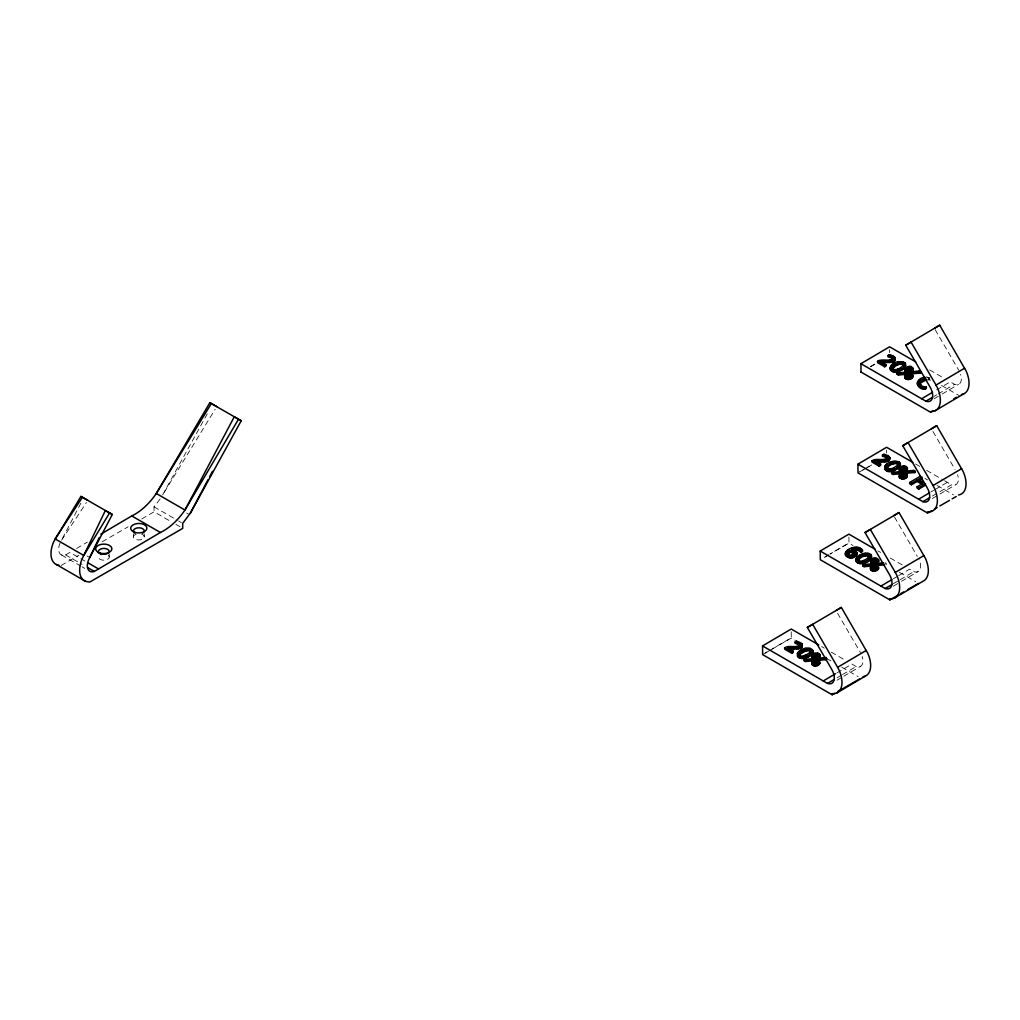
<?xml version="1.0" encoding="UTF-8"?>
<svg xmlns="http://www.w3.org/2000/svg" width="1020" height="1020" viewBox="0 0 1020 1020"><rect width="100%" height="100%" fill="white"/><g stroke="black" fill="none" stroke-linecap="round" stroke-linejoin="round"><path stroke-width="0.75" stroke-dasharray="5 3.75" d="M80.911 503.128L61.06 541.021L86.381 502.592M207.264 413.839L162.499 495.133L215.156 409.288M160.114 498.971L154.02 506.812L154.071 512.155M60.091 542.959A12.062 6.961 -60 0 0 65.65 554.905L69.895 552.406L84.915 561.077M76.627 548.441L87.376 542.104M870.442 366.83L875.836 363.656M936.64 389.895L950.296 381.85L954.554 384.298A12.062 6.885 59.5 0 0 960.585 374.251M934.078 396.372L936.806 394.765M938.17 393.962L954.554 384.298M934.027 398.807L940.861 394.791M942.225 393.988L958.596 384.323M863.468 469.646L859.375 472.056L866.209 468.142M864.832 468.843L871.666 464.814M930.916 491.971L933.644 490.365M935.009 489.562L947.299 482.32M848.921 537.043L848.971 542.844L829.859 554.102L848.971 543.188L853.064 545.547M932.446 496.039L951.545 484.781A12.062 6.885 59.5 0 0 957.589 474.721M932.395 498.474L955.6 484.806M762.628 654.623L768.085 651.397M769.45 650.594L791.29 637.729L791.227 630.475M893.214 578.837L897.307 576.428M898.671 575.624L909.598 569.185L913.843 571.646A12.062 6.885 59.5 0 0 919.122 559.623M893.367 583.708L898.824 580.495M900.188 579.692L913.843 571.646M893.329 586.156L900.15 582.127M901.514 581.323L917.898 571.672M836.897 672.919L851.917 664.071L856.162 666.532A12.062 6.885 59.5 0 0 862.206 656.472M837.063 677.79L841.156 675.38M842.52 674.577L856.162 666.532M837.012 680.225L842.469 677.012M843.833 676.209L860.217 666.557M61.111 565.488L78.884 555.224M102.115 541.811L128.086 526.817M141.767 518.925L154.058 511.823L170.442 521.271M870.442 366.601L875.836 363.49M867.574 467.351L871.666 464.98M765.357 653.042L770.814 649.893M772.191 649.102L791.303 638.074L795.396 640.433M136.17 534.123L134.194 535.27A5.406 3.124 0 0 0 135.048 539.032A5.406 3.124 0 0 0 141.576 539.529L143.552 538.394A5.406 3.124 0 0 0 141.576 534.123M926.721 377.26L929.845 377.604M928.276 378.586L930.469 380.383M929.411 380.065L928.289 379.899L928.302 377.323M928.315 378.637L929.857 378.93M929.602 369.903L943.398 377.872M926.504 376.762L929.233 378.344M941.511 385.433L959.246 395.671M915.565 463.998L919.708 466.395M926.606 470.373L943.156 479.935M944.533 480.726L951.545 484.781M924.872 478.367L927.601 479.948M937.15 485.456L953.521 494.904M877.863 550.864L880.617 552.457M890.281 558.042L902.7 565.207M899.449 572.322L915.82 581.77M821.559 646.553L824.326 648.146M831.224 652.124L845.019 660.093M828.125 659.341L830.854 660.909M841.768 667.207L858.139 676.655M186.698 513.022L189.427 514.603M154.02 506.812L177.225 520.213M178.589 521.003L181.318 522.572M175.899 524.318L180.005 526.792M86.993 555.989L89.722 557.57M65.65 554.905L82.021 564.366M61.557 554.982L80.669 566.024M82.034 566.801L84.762 568.382M935.174 329.664L958.838 370.362M932.956 431.498L955.051 469.481M894.463 517L917.337 556.346M837.573 613.25L860.459 652.583M889.618 349.707L889.644 352.601M886.622 450.177L886.648 453.071M886.252 564.697L886.24 563.384L884.99 562.658L885.003 563.971M827.577 658.231L827.59 659.545M144.254 533.868L144.279 536.826M133.441 533.906L133.467 536.826M109.216 554.102L109.242 556.856M108.349 555.326A5.406 3.124 0 0 1 107.903 559.113L106.845 559.649A5.406 3.124 0 0 1 100.279 559.394A5.406 3.124 0 0 1 99.016 555.658M828.495 554.905L823.038 558.131L828.495 555.007"/><path stroke-width="1.5" d="M818.41 661.406L816.115 663.599L813.182 663.191L814.444 661.534L817.3 660.769L818.41 661.406L818.41 663.242L816.433 662.107L813.641 663.433M877.072 566.572L874.777 568.752L871.845 568.344L875.083 565.947L876.664 566.151L877.085 567.885M905.824 474.338L903.516 476.531L900.583 476.123L901.858 474.466L904.715 473.701L905.824 474.338L905.824 476.174M911.344 374.914L908.093 377.375L906.104 376.699L907.379 375.028L910.937 374.506L911.332 376.75L909.368 375.615L906.143 377.502M877.276 559.661L874.025 562.109L872.036 561.446L873.311 559.763L876.868 559.253L877.276 561.484L875.3 560.35L872.049 562.76L872.062 560.923M906.015 469.264L904.039 468.129L901.259 469.455L901.246 468.129L904.906 466.79L906.028 467.44L905.594 469.837L905.62 467.032M906.028 467.44L902.764 469.888L900.787 469.225L901.246 468.129M911.548 368.016L908.284 370.464L906.308 369.788L907.571 368.118L911.14 367.608L911.536 369.839L909.559 368.704L906.346 370.591M847.352 553.197L847.492 555.39L847.352 553.197L849.086 551.374L853.893 551.438L854.824 554.192L854.671 552.1M847.34 554.969L850.17 552.266L854.683 553.426M872.304 567.26L872.253 570.065L871.883 569.147L873.12 568L876.677 567.477M795.103 642.014L799.82 643.773L799.884 646.425L799.03 644.461L795.115 643.327L795.103 642.014L796.518 641.172C810.581 645.583 794.797 648.949 788.983 647.815L788.995 649.128C792.438 648.452 804.678 650.607 801.21 644.385M895.024 357.625C894.489 363.362 885.819 360.124 881.905 361.322L881.918 362.635C886.048 361.641 896.172 364.688 895.024 357.625L891.607 355.266L889.44 354.679L888.025 355.508L888.037 356.834L891.965 357.969L893.048 359.269M882.504 454.945L883.919 454.104C898.684 459.293 880.821 461.295 875.389 461.053L880.617 464.062L880.63 465.388L879.215 466.216L872.049 462.073L872.036 460.759C876.562 457.7 882.912 461.384 887.285 458.044L886.431 456.08L882.504 454.945L882.517 456.259L886.444 457.393L887.527 458.694L887.515 457.381M875.402 462.366C879.661 460.441 889.593 464.648 889.669 457.597M861.135 552.343L861.122 551.029C858.904 547.408 854.033 548.008 851.011 550.162C861.403 548.951 855.346 561.586 847.875 557.2C839.294 550.698 858.266 542.793 862.525 550.213L862.537 551.527L861.135 552.343L857.348 549.767L853.357 550.315M845.376 554.791L845.835 551.909M812.71 651.665C811.397 644.844 799.782 648.733 797.436 653.527C798.673 660.361 810.403 656.485 812.71 651.665L812.723 652.978C810.849 658.193 796.543 661.725 797.895 653.999L797.882 652.685M812.723 652.978L812.838 650.862M871.373 556.818C870.06 549.997 858.445 553.885 856.099 558.679C857.335 565.514 869.065 561.637 871.373 556.818L871.386 558.131C869.078 562.951 857.348 566.827 856.111 559.993M871.386 558.131L871.501 556.015M905.645 366.486L905.11 362.967C883.677 356.197 888.394 383.928 905.645 366.486L905.11 362.967M900.252 463.794C894.91 477.003 873.043 465.911 894.004 461.065C912.007 461.626 886.342 479.833 884.71 467.275M900.125 465.911L900.086 464.368M890.231 369.163L890.371 367.034M884.71 468.588L884.863 467.772M856.928 553.057C855.321 557.315 847.225 557.711 845.363 553.477M919.81 382.972L919.861 384.986L920.537 382.857L925.918 380.052L925.905 378.739C918.421 379.006 918.548 387.651 926.326 387.052L926.338 388.365L924.872 389.232C915.31 389.385 915.628 377.311 925.127 377.4M917.375 384.055L917.605 381.824M799.82 643.773L799.871 645.112C795.498 648.452 789.149 644.767 784.635 647.827L784.648 649.141L791.813 653.284L793.216 652.456L793.203 651.13L787.975 648.121L787.988 649.434M892.066 367.812C895.751 374.735 912.288 359.563 897.893 363.426C893.737 363.757 887.323 373.83 895.509 365.976C897.6 364.867 899.997 363.477 902.458 364.114C904.115 364.522 904.141 366.932 903.899 363.911M898.416 463.819C896.975 467.096 887.591 471.903 886.762 466.701C888.675 463.832 898.263 458.783 898.429 465.145M799.132 654.304C800.636 651.079 809.88 646.221 810.798 651.423C808.656 653.884 805.443 655.567 802.204 656.064C800.381 657.16 798.418 652.915 799.144 655.618L800.496 653.884L806.042 650.836L809.523 650.62L811.015 652.213L810.964 650.416M886.558 468.55C888.764 465.362 894.897 461.371 898.39 464.661L898.378 463.348M857.794 559.457C858.725 555.887 870.43 551.246 869.027 557.149C866.337 559.292 862.894 561.765 859.261 561.051C856.749 557.902 858.215 563.142 858.088 560.375M869.639 556.882C866.222 553.643 859.159 557.519 857.833 561.255M89.722 557.57L112.302 514.475L105.34 510.548L82.378 558.259A22.912 13.235 -60 0 0 87.503 581.744L89.773 582.037L182.733 528.373L182.682 523.362L190.409 513.06L241.23 420.737L238.501 419.22L184.951 510.038A49.712 28.7 -60 0 1 160.42 532.491L94.312 571.455A12.062 6.961 -60 0 1 87.733 568.586A12.062 6.961 -60 0 1 89.722 557.57L99.335 537.514M904.663 376.023C913.563 384.655 915.412 366.524 904.663 376.023C903.835 380.677 911.599 380.345 912.798 376.915L912.76 375.169M906.844 475.881C903.937 465.413 892.156 483.008 906.844 475.881L906.856 477.194C905.263 480.611 895.891 478.469 900.66 475.078L900.647 473.764M906.856 477.194L907.252 474.593M811.729 662.515C820.628 671.147 822.49 653.017 811.729 662.515C810.594 667.526 820.399 666.749 819.659 662.579M870.391 567.668C879.304 576.3 881.152 558.169 870.391 567.668C869.563 572.322 877.327 571.99 878.539 568.561L878.526 567.247M904.867 369.112C913.767 377.744 915.616 359.614 904.867 369.112C904.026 373.766 911.791 373.435 913.002 370.005L912.964 368.258M901.642 470.59C913.27 470.921 903.796 461.282 899.347 468.537L899.538 470.692L901.654 471.903L901.642 470.59L899.347 468.537M904.549 470.437L904.562 471.763L907.048 470.296L907.443 467.683M819.621 656.038C821.164 651.971 812.685 652.252 811.933 655.605L812.137 657.76L814.24 658.971L817.147 658.831L817.135 657.505L819.621 656.038L818.575 658.18L818.563 656.867M819.634 657.365L820.042 654.751M878.296 561.191C875.402 550.723 863.596 568.318 878.296 561.191L877.238 563.333L877.225 562.02M878.296 562.517L878.704 559.916M890.218 367.837C893.24 373.69 905.428 369.686 905.594 363.63M905.326 369.572L904.893 370.859M872.113 559.075L872.125 560.388C868.135 562.505 873.464 565.348 875.81 563.983L875.797 562.658M890.384 368.347L890.804 366.193M190.409 513.06L208.08 479.668M209.546 476.888L212.491 471.329M847.48 554.077L850.667 555.313L854.811 552.878M216.801 406.597L209.84 402.67L156.289 493.489A49.712 28.7 -60 0 1 131.758 515.942L100.827 534.174M87.873 500.335L80.911 496.408L53.716 541.709A22.912 13.235 -60 0 0 58.841 565.195M109.573 512.958L83.78 555.454L55.118 538.904L82.403 497.301L112.302 514.475M241.23 420.737L211.344 403.576L156.289 493.489L184.951 510.038L234.268 416.81L238.501 419.22M917.617 383.137L918.204 380.906M813.832 655.197L813.374 656.293L815.362 656.956L818.614 654.509L816.625 653.884L813.832 655.197L813.794 658.015M813.412 657.097L816.637 655.197L818.626 655.822M900.622 476.926L903.847 475.039L905.837 475.664M861.007 372.389L860.931 363.694L889.593 346.8L915.807 361.934M880.91 362.942L880.91 361.615L886.138 364.637L886.15 365.95L884.735 366.779L877.57 362.648L877.557 361.335C882.071 358.275 888.433 361.96 892.806 358.619L891.952 356.643L888.025 355.508M860.931 363.694L925.879 401.204A12.062 6.885 59.5 0 0 932.344 398.246A12.062 6.885 59.5 0 0 930.176 387.256L905.722 345.206L939.726 325.214L966.106 370.961A22.912 13.094 59.5 0 1 961.465 394.498M884.735 366.779L884.722 365.466L886.138 364.637M917.362 382.742L917.974 384.54L921.136 386.771L924.859 387.919L926.326 387.052M933.3 410.639C930.941 412.909 928.939 411.213 932.803 411.404A22.912 13.094 59.5 0 0 937.444 387.855L936.016 385.063L964.678 368.169M921.634 398.743L932.548 392.305M925.879 401.204L932.713 397.175M935.123 410.741L963.785 393.847M931.681 510.663L927.575 513.034L858.011 472.872L857.935 464.164L886.597 447.27L912.811 462.404M882.517 456.259L883.932 455.43M857.935 464.164L922.883 501.674A12.062 6.885 59.5 0 0 929.347 498.716A12.062 6.885 59.5 0 0 927.18 487.726L902.725 445.676L936.73 425.684L963.109 471.431A22.912 13.094 59.5 0 1 958.468 494.981M879.215 466.216L879.202 464.89L880.617 464.062M911.395 484.793L911.383 483.467L917.069 480.127L917.082 481.44L911.395 484.793L909.687 483.799L909.674 482.486L920.371 476.187M922.156 477.13L918.344 479.375L924.069 482.677M918.357 480.688L922.169 478.444M925.51 485.137L918.829 489.077L917.12 488.095L917.107 486.782L922.794 483.429L917.069 480.127M918.829 489.077L918.816 487.764L925.51 483.824M898.072 595.17L889.874 599.9L820.309 559.738L820.22 551.042L848.895 534.136L875.096 549.27M927.575 513.034L927.562 511.861L929.806 511.874A22.912 13.094 59.5 0 0 934.447 488.325L933.019 485.545L961.681 468.639M918.637 499.214L929.551 492.775M820.22 551.042L885.181 588.54A12.062 6.885 59.5 0 0 891.646 585.582A12.062 6.885 59.5 0 0 889.465 574.591L865.011 532.542L899.015 512.55L925.408 558.297A22.912 13.094 59.5 0 1 923.087 581.183L894.412 598.09M922.883 501.674L929.717 497.645M861.122 551.029L862.525 550.213M834.934 693.205L832.192 694.786L762.628 654.623L762.552 645.928L791.214 629.034L818.805 644.959M889.874 599.9L889.861 598.727L892.105 598.74A22.912 13.094 59.5 0 0 896.746 575.191L895.305 572.411L923.98 555.517M762.552 645.928L827.5 683.425A12.062 6.885 59.5 0 0 833.965 680.467A12.062 6.885 59.5 0 0 831.784 669.477L807.33 627.428L841.347 607.435L867.727 653.182A22.912 13.094 59.5 0 1 863.086 676.732M880.923 586.079L891.85 579.653M885.181 588.54L892.003 584.511M791.813 653.284L791.8 651.958L793.203 651.13M832.192 694.786L832.18 693.613L834.424 693.625A22.912 13.094 59.5 0 0 839.065 670.076L837.637 667.297L866.299 650.403M823.255 680.965L835.533 673.723M827.5 683.425L834.322 679.396M836.744 692.975L865.406 676.069M934.384 328.312L939.726 325.214M905.722 345.206L911.064 342.108L936.016 385.063M931.387 428.782L936.73 425.684M902.725 445.676L908.068 442.578L933.019 485.545M893.673 515.648L899.015 512.55M865.011 532.542L870.353 529.444L895.305 572.411M836.005 610.534L841.347 607.435M807.33 627.428L812.685 624.329L837.637 667.297M953.776 398.82L956.518 397.239M934.409 509.095L937.138 507.514M939.866 505.933L949.429 500.425M952.157 498.844L956.25 496.485M900.8 593.589L903.529 592.021M907.621 589.649L918.548 583.351M837.662 691.636L859.503 679.027M817.186 664.403L816.127 664.925L816.115 663.599M880.91 361.615L881.905 361.322M787.975 648.121L788.983 647.815M903.529 477.857L900.991 477.844M811.933 655.605L814.228 657.658L817.135 657.505M909.075 374.761L907.596 375.028L907.583 373.702M925.918 380.052L927.116 379.899M907.889 374.174L898.403 375.028L897.154 374.302L897.141 372.988L919.25 371.012L920.512 371.739L920.524 373.052L911.038 373.894M897.141 372.988L898.39 373.715L920.512 371.739M897.154 374.302L901.884 373.881M911.37 373.027L914.532 372.746M891.62 472.413L913.729 470.437L914.991 471.163L915.004 472.477L892.882 474.453L891.633 473.726L891.62 472.413L892.882 473.14L914.991 471.163M910.592 472.031L915.004 472.477M873.617 565.832L864.144 566.674L862.882 565.947L862.869 564.634L883.409 562.798M862.869 564.634L864.131 565.361L883.078 563.665M862.882 565.947L867.625 565.526M876.779 565.552L884.671 564.838M814.954 660.679L805.481 661.521L804.219 660.794L804.206 659.481L826.327 657.505M804.206 659.481L805.468 660.208L825.996 658.372M804.219 660.794L807.381 660.514M818.116 660.386L826.009 659.685M851.024 551.476L853.434 551.565L853.409 547.549M875.007 559.495L876.422 559.61M911.944 368.45L909.266 367.85L909.253 366.537M819.009 653.629L819.022 654.942L814.865 654.61L814.852 653.284M893.545 370.719L894.298 370.872M817.555 661.368L818.818 661.852L818.805 660.539M920.524 373.052L919.262 372.325L919.25 371.012M877.557 361.335L884.722 365.466M861.007 372.058L930.571 412.22M917.082 481.44L922.807 484.742M872.036 460.759L879.202 464.89M909.674 482.486L911.383 483.467M917.107 486.782L918.816 487.764M784.635 647.827L791.8 651.958M131.758 515.942L160.42 532.491M87.643 562.645L98.57 568.956M87.49 567.515L94.312 571.455M56.482 564.57L85.157 581.119M209.84 402.67L211.344 403.576M80.911 496.408L82.403 497.301M886.839 469.468L887.336 468.537M906.219 474.784L907.277 476.34M878.73 561.65L877.672 558.781M813.195 664.504L813.628 662.107M856.94 554.37L856.073 551.425M871.513 557.328L870.838 554.612M812.851 652.175L812.175 649.459M799.17 656.102L799.425 655.222M878.539 568.561L877.468 565.692M907.277 468.601L907.481 469.429M100.215 552.967L100.865 554.447A5.406 3.124 0 0 1 106.246 554.255M889.682 458.923L889.159 456.514M912.798 376.915L912.581 374.761M913.002 370.005L912.785 367.863M820.067 656.497L819.85 654.356M904.689 377.77L905.11 375.169M899.372 470.284L899.793 467.683M811.958 657.352L812.379 654.751M811.754 664.262L812.175 661.661M924.706 379.058L924.719 380.371M924.859 387.919L924.872 389.232M923.559 377.757L923.572 379.083M923.648 386.427L923.661 387.74M923.508 379.529L923.508 380.855M923.546 387.625L923.559 388.939M922.297 380.167L922.309 381.48M922.309 387.243L922.322 388.569M921.277 380.855L921.289 382.168M921.136 386.771L921.149 388.097M920.754 384.973L920.767 386.287M920.499 379.108L920.512 380.422M920.524 381.544L920.537 382.857M920.04 382.245L920.053 383.571M920.168 384.336L920.18 385.662M920.053 386.21L920.065 387.536M919.173 380.001L919.186 381.327M918.829 385.394L918.841 386.707M917.974 384.54L917.987 385.853M917.49 383.647L917.503 384.973M913.729 470.437L913.741 471.75M912.556 369.546L912.568 370.859M912.365 376.456L912.377 377.77M911.727 374.034L911.74 375.36L910.49 374.875L910.477 373.55M911.497 370.375L911.51 371.688M911.14 367.608L911.153 368.921M911.306 377.285L911.319 378.598M910.937 374.506L910.911 377.323M910.681 366.639L910.681 367.965M910.426 367.366L910.439 368.692M910.299 369.673L910.299 371M910.235 374.276L910.248 375.589M910.069 371.012L910.082 372.338M910.095 376.584L910.108 377.91M909.865 377.923L909.878 379.249M909.547 367.378L909.559 368.704M909.356 374.289L909.368 375.615M909.037 377.107L909.049 378.433M908.578 367.633L908.59 368.959M908.59 371.28L908.603 372.593M908.374 374.544L908.386 375.87M908.386 378.19L908.399 379.504M907.787 366.792L907.8 368.118M907.851 371.267L907.864 372.593M907.571 368.118L907.583 369.431M907.66 378.178L907.672 379.504M907.379 375.028L907.392 376.354M907.162 371.165L907.175 372.478M906.971 378.076L906.971 379.389M906.767 368.704L906.767 370.031M906.563 375.615L906.576 376.928M906.334 369.278L906.321 371.114M906.5 377.107L906.512 378.42M906.168 374.34L906.181 375.653M907.035 468.97L907.048 470.296M907.06 474.198L907.073 475.511M905.875 370.655L905.887 371.981M905.683 377.566L905.696 378.879M906.41 466.561L906.423 467.874M905.212 366.014L905.224 367.327M905.046 369.941L905.059 371.255M905.977 469.799L905.99 471.112M904.855 376.852L904.867 378.165M905.785 476.71L905.798 478.023M904.319 362.38L904.332 363.706M904.498 366.856L904.51 368.169M905.416 473.93L905.428 475.256M904.906 466.79L904.918 468.116M904.957 472.974L904.969 474.3M903.733 364.93L903.745 366.244M904.715 473.701L904.727 475.014M903.618 363.477L903.631 364.803M903.516 367.684L903.529 369.01M904.472 465.961L904.472 467.287M904.574 476.008L904.587 477.334M903.312 361.934L903.312 363.247M904.268 472.872L904.281 474.198M904.345 477.347L904.357 478.673M903.108 363.094L903.121 364.408M904.026 466.816L904.039 468.129M903.733 465.961L903.745 467.275M903.835 473.714L903.847 475.039M903.72 469.633L903.733 470.947M902.445 362.801L902.458 364.114M903.541 472.872L903.554 474.185M902.177 361.654L902.19 362.967M902.241 368.526L902.254 369.839M903.057 467.071L903.07 468.384M903.07 470.704L903.082 472.018M902.764 469.888L902.776 471.202M902.853 473.981L902.866 475.294M902.866 477.615L902.878 478.941M901.693 362.648L901.705 363.961M902.343 470.692L902.356 472.018M902.062 467.542L902.075 468.868M902.139 477.602L902.152 478.928M900.915 361.552L900.928 362.878M901.922 469.888L901.935 471.202M900.864 362.635L900.877 363.949M900.8 369.291L900.813 370.604M901.858 474.466L901.871 475.779M901.45 477.5L901.463 478.813M901.183 469.621L901.196 470.947M899.959 362.763L899.971 364.076M900.851 466.854L900.864 468.167M900.813 468.703L900.826 470.029M901.043 475.039L901.055 476.365M899.525 361.641L899.538 362.954M900.609 475.613L900.596 477.436M899.347 369.89L899.359 371.203M900.354 470.08L900.367 471.406M898.964 363.031L898.977 364.344M900.163 476.99L900.175 478.316M899.691 465.439L899.704 466.752M899.589 462.392L899.602 463.717L898.798 461.818M899.525 469.366L899.538 470.692M899.589 474.593L899.602 475.906M898.39 373.715L898.403 375.028M899.143 475.447L899.347 477.589M898.084 361.896L898.097 363.222M898.148 368.768L898.161 370.081M898.977 466.28L898.99 467.594M897.893 363.426L897.906 364.752M897.906 370.324L897.919 371.637M898.097 462.901L898.11 464.228M897.778 464.929L897.791 466.255M897.995 467.109L898.008 468.435M897.587 462.519L897.6 463.832M896.465 370.579L896.478 371.892M896.924 462.226L896.937 463.552M896.72 467.95L896.733 469.264M895.178 358.173L895.152 360.047M895.216 362.916L895.228 364.229M896.172 462.073L896.185 463.399M894.897 359.244L894.91 360.557M895.075 370.655L895.088 371.981M894.68 357.089L894.693 358.403L894.119 356.567M894.438 359.728L894.451 361.054M895.343 462.06L895.356 463.386M895.279 468.715L895.292 470.029M893.788 360.188L893.8 361.514M893.788 363.668L893.8 364.994M893.813 370.566L893.826 371.879M893.38 356.069L893.393 357.382M894.438 462.187L894.451 463.501M893.418 366.065L893.431 367.391M892.742 357.281L892.819 359.933M893.826 469.315L893.839 470.628M892.64 360.723L892.653 362.036M892.729 366.703L892.742 368.016M892.666 370.273L892.678 371.586M892.525 364.51L892.538 365.823M893.443 462.455L893.456 463.768M892.27 367.276L892.36 370.043M891.952 356.643L891.965 357.969M892.882 473.14L892.882 474.453M891.633 369.801L891.646 371.127M891.352 361.029L891.365 362.342M891.531 365.339L891.544 366.664M892.372 462.863L892.385 464.176M892.385 469.748L892.398 471.061M891.149 359.639L891.161 360.952M890.855 369.227L890.868 370.54M891.544 468.601L891.556 469.927M890.345 356.005L890.358 357.319M890.384 368.577L890.396 369.89M890.026 359.907L890.039 361.233M891.136 461.754L891.149 463.067M890.944 470.003L890.957 471.317M889.695 361.144L889.708 362.457M889.44 354.679L889.453 355.993M890.536 468.868L890.549 470.194M889.695 462.34L889.708 463.654M889.504 457.049L889.631 459.472M889.606 468.996L889.567 471.406M889.376 458.668L889.389 459.982M888.93 459.153L888.943 460.479M888.764 468.983L888.777 470.296M887.4 361.106L887.413 362.431M888.28 459.612L888.28 460.938M888.293 469.99L888.305 471.304M887.859 455.494L887.872 456.82M887.897 465.49L887.91 466.816M888.012 468.83L888.025 470.143M886.252 361.067L886.265 362.38M887.221 456.705L887.234 458.018M887.119 460.147L887.132 461.461M887.209 466.127L887.221 467.44M887.005 463.934L887.018 465.247M887.145 469.697L887.158 471.023M886.762 466.701L886.775 468.027M886.431 456.08L886.444 457.393M886.533 458.656L886.546 459.982M886.546 467.236L886.584 469.034M885.832 460.453L885.844 461.767M886.01 464.776L885.296 466.93L885.296 465.617M886.112 469.225L886.125 470.551M884.582 361.042L884.595 362.368M885.334 468.652L885.347 469.978M884.824 455.43L884.837 456.743M884.863 468.001L884.875 469.315M884.174 460.568L884.187 461.881M883.141 361.131L883.154 362.444M881.879 460.543L881.892 461.856M880.732 460.492L880.744 461.805M878.972 360.506L878.985 361.819M879.062 460.466L879.074 461.792M877.621 460.555L877.634 461.869M878.513 559.508L878.526 560.822M878.322 566.419L878.513 568.127M878.092 568.102L878.105 569.415M876.384 460.747L876.397 462.06M876.868 559.253L876.843 562.058M877.034 568.931L877.047 570.244M876.664 566.151L876.652 568.969M876.167 559.011L876.18 560.337M875.963 565.921L875.976 567.247M874.726 459.688L874.739 461.002M875.606 569.568L875.606 570.894M875.287 559.036L875.3 560.35M874.969 561.854L874.981 563.167M875.083 565.947L875.096 567.26M874.777 568.752L874.79 570.078M874.306 559.292L874.318 560.605M874.318 562.925L874.331 564.251M874.115 566.202L874.127 567.515M874.127 569.836L874.14 571.162M873.592 562.912L873.604 564.238M873.515 558.437L873.528 559.763M873.311 559.763L873.324 561.089M873.311 565.361L873.324 566.674M873.388 569.823L873.4 571.149M873.107 566.686L873.12 568M872.89 562.81L872.903 564.124M872.699 569.721L872.712 571.034M872.495 560.35L872.457 563.167M871.87 567.834L871.858 569.657M871.615 562.3L871.628 563.626M871.322 555.275L871.335 556.588M871.411 569.211L871.424 570.537M871.042 559.903L871.054 561.217M870.94 557.659L870.952 558.973M870.596 560.758L870.799 562.912M870.838 566.814L870.85 568.127M870.583 568.497L870.596 569.81M870.238 558.501L870.251 559.814M870.047 554.038L870.06 555.352L869.053 554.893L869.04 553.579M869.359 555.135L869.04 558.475L869.027 557.149M869.244 559.342L869.257 560.656M868.849 554.74L868.861 556.066M868.351 557.774L868.364 559.1M868.186 554.447L868.186 555.772M867.905 553.299L867.918 554.612M867.982 560.171L867.994 561.484M867.433 554.293L867.446 555.619M866.605 554.281L866.617 555.607M866.528 560.936L866.541 562.25M865.687 554.408L865.699 555.721M865.266 553.286L865.279 554.612M865.087 561.535L865.1 562.849M864.705 554.676L864.705 555.989M864.131 565.361L864.144 566.674M863.825 553.554L863.838 554.867M863.876 560.413L863.889 561.739M863.621 555.084L863.634 556.397M863.634 561.969L863.647 563.282M862.793 560.822L862.805 562.147M862.384 553.975L862.397 555.288M862.193 562.224L862.206 563.537M861.39 549.155L861.403 550.468M860.956 554.561L860.969 555.887M860.816 562.313L860.816 563.626M860.293 548.39L860.306 549.703M860.064 549.856L860.077 551.17M859.528 555.326L859.541 556.639M859.541 562.211L859.554 563.524M859.146 557.711L859.159 559.036M858.993 549.04L859.006 550.354M858.457 558.348L858.47 559.661M858.585 560.758L858.598 562.071M858.19 548.671L858.202 549.984M858.253 556.155L858.266 557.468M858.394 561.918L858.406 563.244M857.782 547.447L857.794 548.76M858.011 558.922L858.024 560.248M857.335 548.441L857.348 549.767M857.259 556.996L857.272 558.31M857.361 561.459L857.374 562.772M856.838 552.47L856.813 554.957M856.558 551.935L856.571 553.248M856.583 560.872L856.596 562.198M856.392 547.281L856.443 549.691M856.481 554.192L856.494 555.505M855.971 554.714L855.984 556.04M856.099 558.679L856.124 561.535M855.461 548.428L855.474 549.755M855.385 550.953L855.397 552.266M855.244 555.211L855.257 556.525M854.926 547.319L854.938 548.632M854.428 548.645L854.441 549.958M854.467 550.519L854.479 551.833M854.352 553.681L854.365 555.007M854.288 555.696L854.288 557.022M853.893 551.438L853.906 552.751M853.281 554.497L853.294 555.811M853.255 556.066L853.268 557.379M852.771 550.991L852.784 552.304M852.172 556.283L852.184 557.608M851.878 547.982L851.891 549.295M851.458 550.825L851.471 552.139M851.037 556.385L851.05 557.698M850.157 550.953L850.17 552.266M849.902 556.346L849.915 557.672M849.086 551.374L849.099 552.687M848.78 549.436L848.793 550.749M848.844 556.181L848.857 557.494M847.9 552.279L847.913 553.592M847.798 554.459L847.875 557.2M847.505 550.264L846.536 552.406L846.524 551.093M846.97 555.454L846.97 556.767M846.128 554.842L846.128 556.168M845.452 552.712L845.606 555.505M819.659 661.266L819.876 663.408M819.43 662.949L819.442 664.262M818.206 654.1L818.18 656.905M818.371 663.778L818.384 665.091M818.002 660.998L817.989 663.816M817.747 653.144L817.759 654.457M817.504 653.858L817.504 655.184M817.364 656.179L817.377 657.492M817.3 660.769L817.313 662.082M816.931 664.415L816.943 665.741M816.625 653.884L816.637 655.197M816.306 656.701L816.319 658.015M816.421 660.781L816.433 662.107M815.643 654.139L815.656 655.452M815.656 657.772L815.668 659.086M815.452 661.049L815.465 662.362M815.465 664.683L815.477 666.009M815.159 663.867L815.171 665.18M814.929 657.76L814.942 659.086M814.649 654.61L814.661 655.937M814.725 664.67L814.738 665.996M814.444 661.534L814.457 662.847M814.228 657.658L814.24 658.971M814.317 663.867L814.33 665.18M814.037 664.568L814.049 665.881M813.45 653.922L813.45 655.235M813.208 662.681L813.221 663.994M812.953 657.148L812.965 658.474M812.659 650.122L812.672 651.436M812.749 664.058L812.761 665.384M812.277 652.507L812.29 653.82M812.124 656.434L812.137 657.76M811.92 663.344L811.933 664.657M811.576 653.348L811.588 654.662M810.696 649.969L810.811 652.736M810.581 654.19L810.594 655.503M810.377 648.427L810.39 649.74M810.365 651.997L810.377 653.323M810.186 649.587L810.199 650.9M809.689 652.621L809.701 653.947M809.51 649.294L809.523 650.62M809.319 655.019L809.319 656.332M808.771 649.141L808.784 650.467M807.942 649.128L807.955 650.454M807.865 655.784L807.878 657.097M807.024 649.255L807.037 650.569M806.425 656.383L806.438 657.696M806.029 649.523L806.042 650.836M805.468 660.208L805.481 661.521M805.162 648.401L805.175 649.714M805.213 655.261L805.226 656.574M804.958 649.931L804.971 651.244M804.971 656.816L804.984 658.129M804.13 655.669L804.143 656.995M803.53 657.071L803.543 658.385M802.102 644.117L802.217 646.54M802.294 649.408L802.306 650.734M801.962 645.736L801.975 647.05M802.141 657.16L802.153 658.474M801.745 643.582L801.758 644.895M801.516 646.221L801.529 647.547M800.866 646.68L800.878 648.006M800.866 650.173L800.878 651.487M800.878 657.058L800.891 658.372M800.483 652.558L800.496 653.884M800.101 644.449L800.113 645.762M799.922 655.605L799.935 656.918M799.718 647.215L799.731 648.529M799.591 651.002L798.609 653.157L798.596 651.844M799.795 653.195L799.807 654.509M799.731 656.765L799.744 658.091M799.349 653.769L799.361 655.095M799.017 643.148L799.03 644.461M798.698 656.306L798.711 657.619M798.43 647.521L798.443 648.835M797.921 655.72L797.933 657.046M797.41 642.498L797.423 643.811M797.436 653.527L797.462 656.383M797.092 646.399L797.104 647.725M796.76 647.636L796.773 648.949M796.518 641.172L796.531 642.498M794.478 647.611L794.478 648.924M793.331 647.56L793.343 648.873M791.66 647.534L791.673 648.86M790.207 647.623L790.219 648.937M99.31 553.363A5.406 3.149 -0.5 0 1 100.432 549.142A5.406 3.149 -0.5 0 1 107.712 549.385A5.406 3.149 -0.5 0 1 107.852 553.643M101.401 554.421A5.406 3.149 -0.5 0 1 100.228 553.975M134.997 533.205A5.406 3.149 -0.5 0 1 134.997 528.742A5.406 3.149 -0.5 0 1 142.634 528.692A5.406 3.149 -0.5 0 1 142.634 533.154M134.742 532.325A8.109 4.73 -0.5 0 0 146.905 528.156A8.109 4.73 -0.5 0 0 134.742 524.127A8.109 4.73 -0.5 0 0 134.742 532.325M98.417 552.419A8.109 4.73 -0.5 0 0 111.728 549.729A8.109 4.73 -0.5 0 0 101.184 544.374A8.109 4.73 -0.5 0 0 98.417 552.419"/></g></svg>
